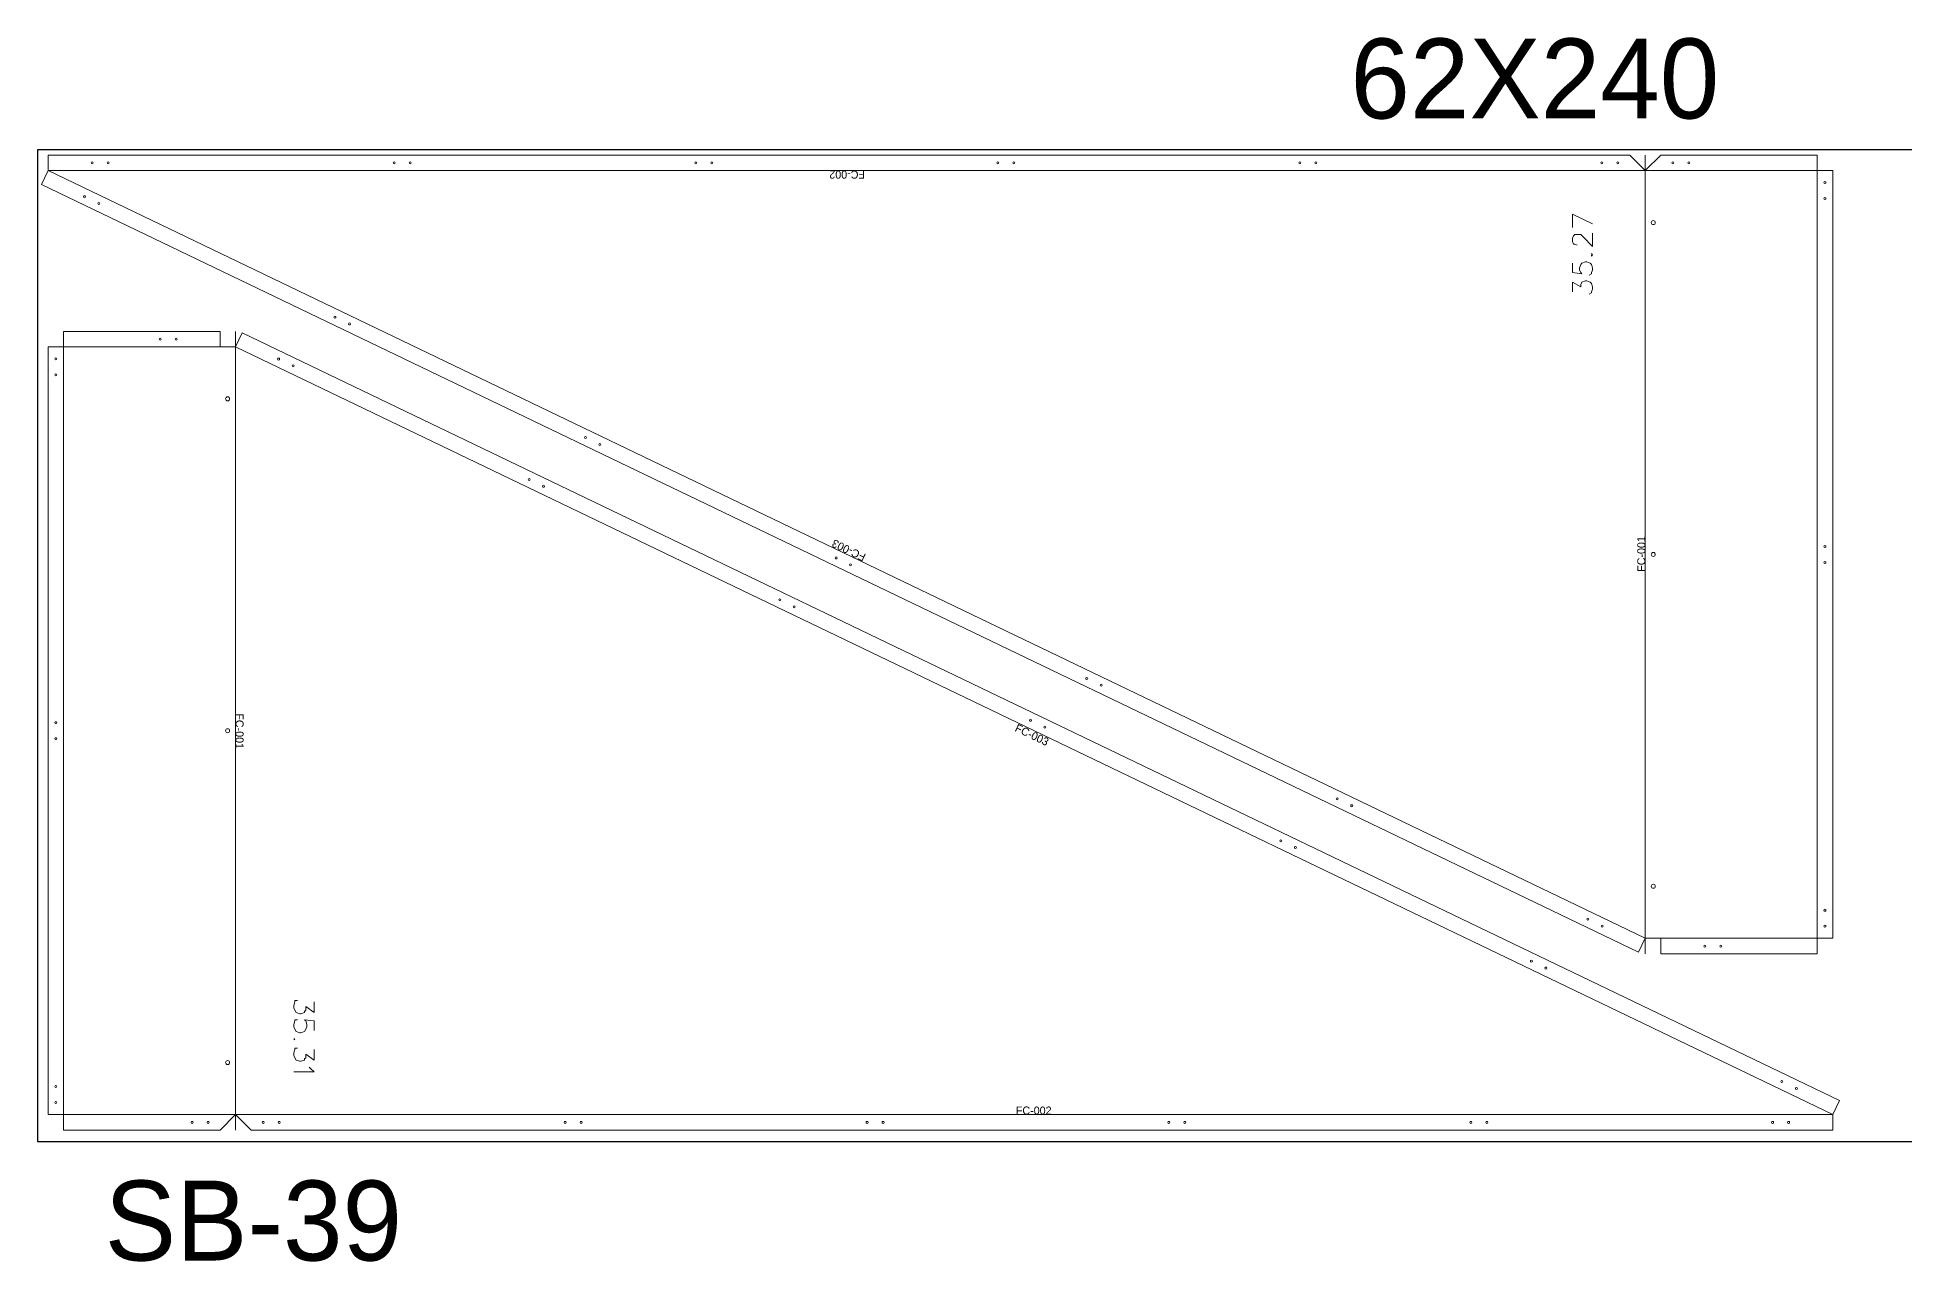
# Model space of a CAD drawing. Header units: inches. Extents: x 332 to 2802, y 519 to 598.
# Drawn here: x 1172.3 to 1289, y 521.5 to 598 of the extents above; entities that cross this region are included whole.
import ezdxf
from ezdxf.enums import TextEntityAlignment as Align

# ---------------------------------------------------------------- set-up
doc = ezdxf.new("R2010")
doc.units = ezdxf.units.IN
doc.header["$MEASUREMENT"] = 0
for name, color, linetype, lineweight in [('ACM_Layer 1_Router Offset_Panel Cut', 1, 'Continuous', 9), ('ACM_Layer 3_Open Offset Countour_Route Lines', 4, 'Continuous', 9), ('ACM_Layer 4_Drill Centers_Rivet Holes', 3, 'Continuous', 9), ('ACM_Layer 5_Drill Centers_Weep Holes', 6, 'Continuous', 9)]:
    doc.layers.add(name, color=color, linetype=linetype, lineweight=lineweight)
doc.layers.add('ACM_Reference_F-Clip', color=30, linetype='Continuous')
doc.layers.add('ACM_Reference_Text', color=7, linetype='Continuous')

# ---------------------------------------------------------------- blocks, each defined once
blk = doc.blocks.new('*U147')
blk.add_lwpolyline([(-98, -34.48), (142, -34.48), (142, 27.52), (-98, 27.52)], close=True)
at = {"insert": (-15.94, 34.48), "char_height": 5, "attachment_point": 1}
blk.add_mtext_dynamic_manual_height_columns('62X240', width=43.9641, gutter_width=1, heights=[0], dxfattribs=at)
blk = doc.blocks.new('*U148')
at = {"color": 0, "linetype": 'ByBlock', "lineweight": -2, "transparency": 16777216}
blk.add_blockref('*U147', (840, 0), dxfattribs=at)

msp = doc.modelspace()

# ---------------------------------------------------------------- linework, layer by layer
at = {"layer": 'ACM_Layer 1_Router Offset_Panel Cut'}
for points in [[(1271.78, 590.67), (1272.75, 589.7), (1273.72, 590.67), (1283.5, 590.67), (1283.5, 589.7), (1284.47, 589.7), (1284.47, 541.7), (1283.5, 541.7), (1283.5, 540.73), (1273.72, 540.73), (1273.72, 541.7), (1272.75, 541.7), (1272.33, 540.83), (1172.52, 588.83), (1172.94, 589.7), (1172.94, 590.67)], [(1185.62, 529.71), (1184.65, 530.68), (1183.68, 529.71), (1173.9, 529.71), (1173.9, 530.68), (1172.93, 530.68), (1172.93, 578.68), (1173.9, 578.68), (1173.9, 579.65), (1183.68, 579.65), (1183.68, 578.68), (1184.65, 578.68), (1185.07, 579.55), (1284.88, 531.55), (1284.46, 530.68), (1284.46, 529.71)]]:
    msp.add_lwpolyline(points, close=True, dxfattribs=at)
at = {"layer": 'ACM_Layer 3_Open Offset Countour_Route Lines'}
for p, q in [((1172.94, 589.7), (1172.94, 590.67)), ((1272.75, 589.7), (1271.78, 590.67)), ((1272.75, 590.67), (1272.75, 540.73)), ((1272.75, 589.7), (1273.72, 590.67)), ((1283.5, 590.67), (1283.5, 540.73)), ((1172.94, 589.7), (1172.52, 588.83)), ((1172.94, 589.7), (1284.47, 589.7)), ((1272.75, 541.7), (1172.94, 589.7)), ((1173.9, 529.71), (1173.9, 579.65)), ((1183.68, 578.68), (1183.68, 579.65)), ((1184.65, 529.71), (1184.65, 579.65)), ((1184.65, 578.68), (1185.07, 579.55)), ((1172.93, 578.68), (1184.65, 578.68)), ((1184.65, 578.68), (1284.46, 530.68)), ((1272.75, 541.7), (1272.33, 540.83)), ((1284.47, 541.7), (1272.75, 541.7)), ((1273.72, 541.7), (1273.72, 540.73)), ((1284.46, 530.68), (1284.88, 531.55)), ((1284.46, 530.68), (1172.93, 530.68)), ((1184.65, 530.68), (1183.68, 529.71)), ((1184.65, 530.68), (1185.62, 529.71)), ((1284.46, 530.68), (1284.46, 529.71))]:
    msp.add_line(p, q, dxfattribs=at)
at = {"layer": 'ACM_Layer 4_Drill Centers_Rivet Holes'}
for centre in [(1175.69, 590.18), (1176.69, 590.18), (1194.56, 590.18), (1195.56, 590.18), (1213.42, 590.18), (1214.42, 590.18), (1232.29, 590.18), (1233.29, 590.18), (1251.16, 590.18), (1252.16, 590.18), (1270.03, 590.18), (1271.03, 590.18), (1274.47, 590.18), (1275.47, 590.18), (1283.98, 588.95), (1175.2, 588.07), (1176.11, 587.64), (1283.98, 587.95), (1190.86, 580.54), (1191.77, 580.11), (1179.93, 579.16), (1180.93, 579.16), (1173.42, 577.93), (1187.34, 577.92), (1173.42, 576.93), (1188.24, 577.49), (1206.52, 573.01), (1207.42, 572.58), (1203, 570.39), (1203.9, 569.96), (1283.98, 566.2), (1222.18, 565.48), (1223.08, 565.05), (1283.98, 565.2), (1218.66, 562.86), (1219.56, 562.43), (1237.84, 557.95), (1238.74, 557.52), (1173.42, 555.18), (1234.32, 555.33), (1235.22, 554.9), (1173.42, 554.18), (1253.5, 550.42), (1254.4, 549.99), (1249.97, 547.8), (1250.88, 547.37), (1269.16, 542.89), (1283.98, 543.45), (1270.06, 542.45), (1283.98, 542.45), (1265.63, 540.27), (1276.47, 541.21), (1277.47, 541.21), (1266.53, 539.84), (1173.42, 532.43), (1281.29, 532.74), (1282.19, 532.31), (1173.42, 531.43), (1181.93, 530.19), (1182.93, 530.19), (1186.37, 530.19), (1187.37, 530.19), (1205.24, 530.19), (1206.24, 530.19), (1224.11, 530.19), (1225.11, 530.19), (1242.97, 530.19), (1243.97, 530.19), (1261.84, 530.19), (1262.84, 530.19), (1280.71, 530.19), (1281.71, 530.19)]:
    msp.add_circle(centre, 0.0625, dxfattribs=at)
at = {"layer": 'ACM_Layer 5_Drill Centers_Weep Holes'}
for centre in [(1273.25, 586.45), (1184.15, 575.43), (1273.25, 565.7), (1184.15, 554.68), (1273.25, 544.95), (1184.15, 533.93)]:
    msp.add_circle(centre, 0.125, dxfattribs=at)
at = {"layer": 'ACM_Reference_Text', "lineweight": 0}
for points in [[(1268.2, 586.15), (1268.2, 586.97), (1269.46, 586.37)], [(1268.49, 585.03), (1268.34, 585.11), (1268.27, 585.11), (1268.2, 585.26), (1268.2, 585.48), (1268.27, 585.63), (1268.34, 585.7), (1268.49, 585.7), (1268.57, 585.7), (1268.72, 585.7), (1268.87, 585.55), (1269.46, 584.96), (1269.46, 585.78)], [(1268.2, 583.92), (1268.2, 583.32), (1268.79, 583.25), (1268.72, 583.32), (1268.64, 583.47), (1268.64, 583.62), (1268.72, 583.84), (1268.79, 583.92), (1269.01, 583.99), (1269.09, 583.99), (1269.31, 583.92), (1269.39, 583.84), (1269.46, 583.62), (1269.46, 583.47), (1269.39, 583.32), (1269.39, 583.25), (1269.24, 583.17)], [(1269.39, 584.44), (1269.39, 584.36), (1269.46, 584.44), (1269.39, 584.51)], [(1268.2, 582.13), (1268.2, 582.73), (1268.72, 582.43), (1268.72, 582.58), (1268.79, 582.73), (1269.01, 582.8), (1269.09, 582.8), (1269.31, 582.73), (1269.39, 582.65), (1269.46, 582.43), (1269.46, 582.28), (1269.39, 582.13), (1269.39, 582.06), (1269.24, 581.98)], [(1189.55, 537.73), (1189.55, 537.06), (1189.03, 537.43), (1189.03, 537.21), (1188.96, 537.13), (1188.96, 537.06), (1188.73, 536.98), (1188.66, 536.98), (1188.44, 537.06), (1188.36, 537.21), (1188.29, 537.36), (1188.29, 537.5), (1188.36, 537.73), (1188.36, 537.8), (1188.51, 537.8)], [(1189.55, 535.94), (1189.55, 536.54), (1188.96, 536.61), (1189.03, 536.54), (1189.11, 536.31), (1189.11, 536.16), (1189.03, 536.02), (1188.96, 535.87), (1188.73, 535.79), (1188.66, 535.79), (1188.44, 535.87), (1188.36, 536.02), (1188.29, 536.16), (1188.29, 536.31), (1188.36, 536.54), (1188.36, 536.61), (1188.51, 536.61)], [(1188.36, 535.42), (1188.29, 535.42), (1188.36, 535.35)], [(1189.55, 534.75), (1189.55, 534.08), (1189.03, 534.45), (1189.03, 534.23), (1188.96, 534.16), (1188.96, 534.08), (1188.73, 534.01), (1188.66, 534.01), (1188.44, 534.08), (1188.36, 534.23), (1188.29, 534.38), (1188.29, 534.53), (1188.36, 534.75), (1188.36, 534.83), (1188.51, 534.83)], [(1189.25, 533.64), (1189.33, 533.56), (1189.55, 533.34), (1188.29, 533.34)]]:
    msp.add_lwpolyline(points, dxfattribs=at)

# ---------------------------------------------------------------- block references
msp.add_blockref('*U148', (430.26, 563.48))

# ---------------------------------------------------------------- texts
at = {"insert": (1176.47, 526.55), "char_height": 5, "attachment_point": 1}
msp.add_mtext_dynamic_manual_height_columns('SB-39', width=43.9641, gutter_width=1, heights=[5], dxfattribs=at)
at = {"layer": 'ACM_Reference_F-Clip'}
for s, rotation, p in [('FC-002', 180, (1222.87, 589.45)), ('FC-003', 154.3357, (1222.97, 565.96)), ('FC-001', 90, (1272.5, 565.73)), ('FC-001', 270, (1184.9, 554.65)), ('FC-003', 334.3357, (1234.42, 554.42))]:
    msp.add_text(s, height=0.5, rotation=rotation, dxfattribs=at).set_placement(p, align=Align.MIDDLE_CENTER)
msp.add_text('FC-002', height=0.5, dxfattribs=at).set_placement((1234.53, 530.93), align=Align.MIDDLE_CENTER)

doc.saveas('drawing.dxf')
